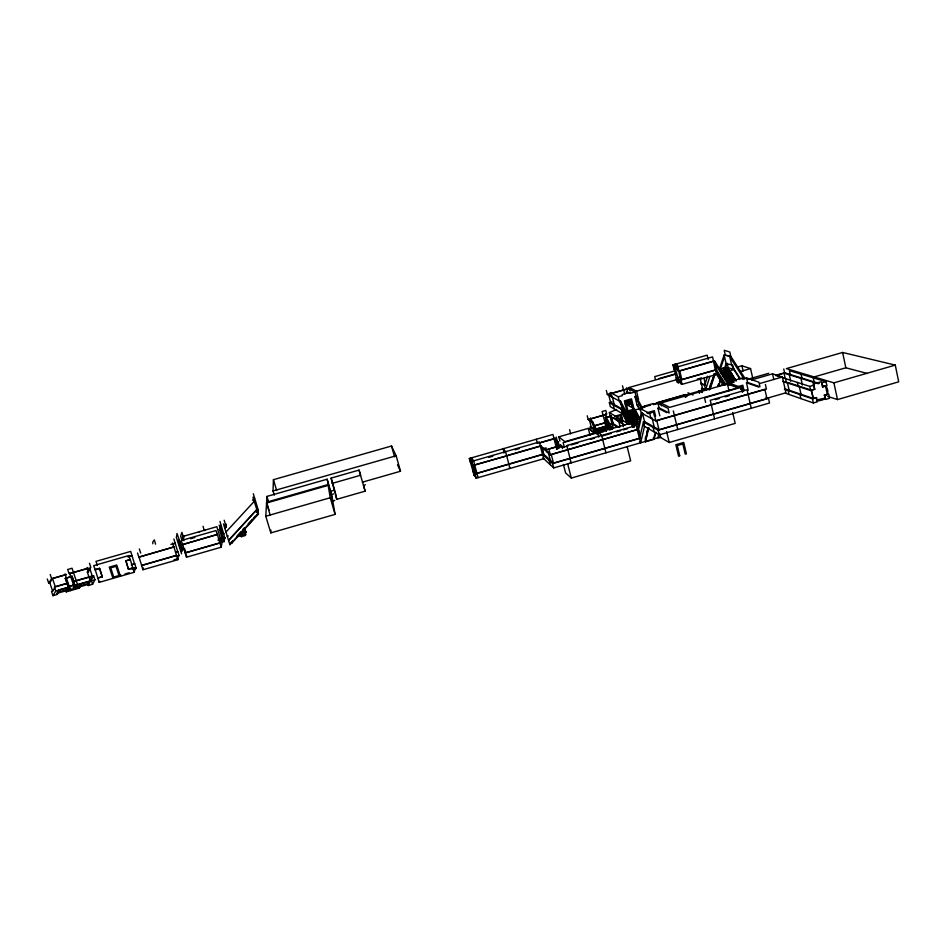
<?xml version="1.0" encoding="UTF-8"?>
<svg xmlns="http://www.w3.org/2000/svg" width="946" height="946" viewBox="0 0 946 946"><rect width="100%" height="100%" fill="white"/><g stroke="black" fill="none" stroke-linecap="round" stroke-linejoin="round"><path stroke-width="1.42" d="M274.293 495.184L273.016 490.95L273.429 479.681L391.514 446.015L396.149 455.759L400.501 471.25L362.389 482.176M268.995 510.131L266.595 502.184L266.926 496.437L327.115 479.22L332.803 501.321L335.109 514.376L270.816 532.905L270.923 530.115M270.816 532.905L265.779 516.244L266.547 503.024L328.156 485.381L330.249 497.738L335.109 514.376M252.949 497.158L256.792 509.516L228.613 540.296L229.854 544.707L258.033 513.926L258.341 510.296L253.315 493.729M554.829 441.025L555.066 438.305L537.363 443.39L536.299 439.24M258.033 513.926L256.792 509.516M556.946 449.255L557.182 446.571L547.829 449.267M254.226 501.356L226.035 531.971M245.57 531.569L245.546 535.448L241.301 536.678L241.36 532.775L245.57 531.569L245.889 532.574L244.73 527.809M244.316 531.108L243.228 531.652L244.316 531.108L243.477 528.376M241.301 536.678L241.112 534.691M229.854 544.707L229.689 542.673M221.435 542.389L224.273 541.573L224.486 537.624L220.264 538.842M223.729 533.627L222.629 534.171L223.729 533.627L224.805 538.641L224.486 537.624M226.437 524.226L225.787 527.726L224.722 528.034L225.432 524.297M221.198 547.202L217.367 534.455L182.637 544.447L186.516 557.206L221.198 547.202L221.955 543.181L220.453 537.884L219.886 540.793L224.131 539.575M224.273 541.573L220.501 529.027L219.389 529.571L220.501 529.027M223.008 537.47L221.932 537.777L223.043 537.233M217.887 540.107L220.678 539.066M223.682 533.863L219.957 521.435M221.21 525.503L220.111 526.035L221.163 525.74M217.32 534.703L216.019 530.529L181.242 540.521L182.554 544.695L217.367 534.455M639.496 442.078L640.619 442.787L637.166 429.614L641.27 412.976L640.182 408.483L644.64 407.206L644.368 406.082L653.284 403.528L653.556 404.651L658.002 403.374L668.077 408.341L669.165 412.941L659.078 407.856L657.967 408.175L659.811 415.838M643.576 425.735L644.557 421.597L642.381 412.645L638.538 429.472L640.347 436.91M640.619 442.787L644.522 426.386L643.446 421.916L644.557 421.597L658.984 429.721L766.946 398.55L764.865 389.267L656.737 420.426L658.984 429.721M648.152 428.467L645.409 441.817L654.053 439.322L655.909 432.204M648.897 427.639L645.409 441.817L645.267 438.045M205.377 530.044L204.265 530.588L203.059 526.283M654.206 436.626L654.632 435.006M655.046 433.374L655.259 432.559M200.103 531.557L199.038 531.865M658.995 433.658L657.896 437.785L660.651 437.513L669.224 442.492L735.184 423.394L732.677 412.48M186.516 557.206L186.48 555.113M182.164 549.803L179.208 541.242L181.561 553.871L176.358 537.423L177.008 533.497L182.791 549.815L182.483 550.82L178.96 539.977L178.416 541.644L181.597 551.672M177.813 559.713L173.934 546.942L139.015 556.981L142.952 569.752L177.813 559.713L177.813 557.608L179.101 555.515L177.801 551.4L175.566 552.275M183.027 540.012L184.234 536.11M707.596 376.189L704.604 385.542L705.586 389.74L710.245 388.759L715.223 373.717M709.878 376.473L705.586 389.74L701.814 388.203M714.549 373.93L709.725 388.546L709.476 387.505L710.245 388.759M137.548 553.055L138.908 557.241L173.934 546.942M177.718 551.66L173.875 539.031M719.563 368.597L724.139 354.951L730.82 356.382L745.176 378.696M721.065 366.93L724.281 357.375M718.57 384.478L718.865 383.638M719.445 381.936L719.74 381.072M724.281 368.987L726.114 363.607L724.139 354.951L730.82 356.382L729.815 351.983L724.21 350.304L725.204 354.644M717.754 385.128L718.522 386.382L720.876 379.523M725.334 368.692L727.178 363.299L728.172 367.627L733.812 369.519L739.926 379.086M723.063 382.314L722.129 384.987L717.99 386.169L718.286 385.329L718.522 386.382M155.57 544.175L154.375 539.882L152.874 541.798L152.803 543.808M142.952 569.752L143.047 567.624M97.793 578.207L102.322 576.658L99.567 568.31L95.179 569.575L99.164 582.369L134.214 572.271L135.254 567.967L132.523 568.759M131.47 564.738L134.71 563.804L136.047 567.919L135.585 568.995L135.254 567.967M132.854 568.108L130.264 559.488L125.889 560.753L128.479 569.362L132.854 568.108L134.214 572.271M131.352 564.999L134.71 563.804M128.479 569.362L125.889 560.753M125.771 561.013L130.264 559.488M134.592 564.064L130.69 551.412L95.984 561.38L97.343 565.507M120.934 575.133L120.426 576.244L116.748 564.987L109.287 567.127L112.988 578.396L113.508 577.273M99.164 582.369L99.744 581.246M88.191 585.539L89.988 582.133L89.645 581.104L87.836 584.498L88.191 585.539L92.578 584.273L94.931 579.756L93.559 575.641L72.913 581.577M102.18 576.942L99.567 568.31M88.463 570.012L87.328 572.07L90.095 580.418L91.194 580.099L93.559 575.641M90.095 580.418L92.33 576.232L89.598 567.967M130.146 559.76L128.786 555.574L93.642 565.661L95.179 569.575M68.195 588.412L67.852 587.371L65.83 590.836L66.185 591.877L79.393 588.069L79.677 585.881M87.328 572.07L88.427 571.751L90.828 567.387L89.456 563.248M79.393 588.069L79.038 587.028L80.93 583.611L81.285 584.64M76.579 584.865L74.994 589.346L69.401 572.626M74.699 584.853L72.073 576.22L65.286 578.396L68.088 586.757L74.699 584.853L72.073 576.22M71.246 589.453L70.583 590.611L64.99 573.891M66.185 591.877L66.859 590.718L70.146 589.772M68.088 586.757L74.864 584.569M67.58 583.351L55.317 586.875L52.645 591.203L51.545 591.522L52.952 595.696L57.363 594.419L57.718 592.208L70.903 588.412M57.363 594.419L57.008 593.379L59.113 589.89L70.028 586.745M52.952 595.696L55.79 591.025L69.188 587.17M47.3 578.976L48.719 583.162L49.819 582.842L52.527 578.609L66.173 574.695M48.719 583.162L51.616 578.645L66.386 574.399M252.558 500.28L254.557 498.093M228.565 540.556L256.768 509.74M256.354 512.472L258.341 510.296M232.822 540.639L230.02 543.702L231.735 543.205L258.435 514.056L257.951 510.166L258.435 514.056L256.709 514.541M237.032 536.039L241.242 531.439M242.649 529.902L244.056 528.365M248.278 523.765L252.487 519.153M253.895 517.616L255.302 516.078M332.803 501.321L334.778 500.316M365.381 484.719L363.512 485.676L365.156 491.151L336.729 499.322L331.112 478.085L359.042 470.091L360.603 475.259L332.105 483.418M332.661 500.481L331.668 494.805L333.583 493.847M507.919 455.298L540.296 445.98L542.472 454.352L552.606 463.575L639.567 438.459L643.446 421.916L658.144 430.229L768.495 398.372L769.536 403.008L659.256 434.876L644.522 426.386M776.713 375.822L809.788 386.394L813.856 385.211L814.754 389.362L810.687 390.544L782.614 381.368M821.589 382.74L826.059 381.687L826.958 385.838L822.488 386.89L821.365 381.699L813.229 384.052L814.754 389.362M553.481 463.067L640.371 437.974L638.254 429.307L551.246 454.387L553.481 463.067L543.524 454.045L541.349 445.684M895.283 365.109L842.614 352.468L786.351 368.621L833.911 382.846L895.283 365.109L898.7 381.829L837.494 399.579L827.655 396.362M785.215 393.146L813.383 402.961L817.45 401.79L816.552 397.651L813.099 398.396L811.301 390.119L814.352 389.232M822.488 386.89C827.443 381.841 830.671 397.261 824.273 395.168C830.387 402.357 803.793 401.695 824.936 398.266M542.957 457.982L553.717 467.915L652.35 439.393M660.615 437.005L653.58 439.039L653.319 437.963M784.352 389.22L812.484 398.834L816.552 397.651M824.273 395.168L828.731 394.127L829.618 398.254L825.562 399.437L823.02 398.585M563.414 464.462L565.578 472.894L571.313 478.073L630.651 460.856L627.115 446.524M727.025 380.659L734.451 378.53L736.106 381.143M727.592 380.86L735.018 378.731M727.841 381.971L735.279 379.831L729.52 370.749L730.537 372.369M609.993 430.205L607.249 425.05L605.381 417.541L611.234 416.063L613.091 423.583L612.157 423.843L613.079 427.604L612.18 427.024M642.334 406.934L645.137 406.13M656.347 402.913L684.703 394.778L685.294 397.273M728.408 382.172L735.858 380.044M611.234 416.063L605.381 417.541M656.595 403.043L684.975 394.896L687.541 396.019M699.827 390.627L698.905 390.899L699.484 393.394M643.457 407.123L650.529 405.101M653.355 404.285L702.878 390.071L700.265 378.885M635.168 411.072L634.66 408.979L626.299 411.38L626.559 412.432L639.082 408.826L638.408 406.035M729.437 385.247L728.928 383.012L733.339 381.735L733.079 380.623L741.901 378.093L742.161 379.204L746.56 377.939L758.94 382.208L759.969 386.808M265.779 516.244L330.249 497.738M727.427 383.638L733.623 381.853M614.888 416.228L621.25 414.395L622.87 420.97M626.559 412.432L635.345 410.268L635.771 411.64M660.852 403.031L727.439 383.91L737.821 387.777L669.709 407.371L660.852 403.031L661.502 405.787M729.236 383.485L734.202 382.066M472.042 463.079L470.422 462.629L469.299 458.479L552.961 434.451L556.153 446.879M88.155 568.156L69.07 573.631L67.686 569.492L72.038 568.239L77.56 584.758M127.698 556.792L132.026 555.55M170.883 544.399L175.187 543.158M190.654 538.712L194.781 537.529M69.992 573.595L88.238 568.357M128.668 556.745L131.92 555.81M172.952 544.021L175.105 543.406M616.047 416.89L620.552 415.601L621.9 421.112M748.144 379.192L768.731 373.28M469.299 458.479L470.919 458.916M627.659 413.958L636.031 411.545L639.058 417.777L630.651 420.201L626.82 413.473M627.919 415.01L636.291 412.598M628.345 415.247L636.717 412.846M751.538 379.89L772.551 373.847L782.413 376.981L785.901 392.803L766.437 398.42M471.025 460.702L471.605 461.447L539.409 441.959L540.497 446.157L472.728 465.645L471.025 460.702L472.078 460.395L470.647 457.864L476.122 478.227L543.749 458.715L542.673 454.529M594.076 425.783L605.097 422.815L593.946 426.019M619.358 418.522L622.042 417.742M618.53 418.96L621.309 418.156M628.593 416.299L636.977 413.899M65.286 578.396L71.908 576.492M95.026 569.847L99.425 568.581M748.203 390.391L746.477 382.74L747.577 382.421L758.597 386.311M558.814 436.839L588.282 428.372L594.987 432.996L564.88 441.664L558.814 436.839L559.878 441.037M629.019 416.547L637.415 414.135M488.585 457.403L492.783 456.209M515.097 449.788L519.271 448.593M540.343 442.763L555.267 438.471L557.88 448.416M623.367 426.693L622.409 422.815L618.601 420.509L617.643 420.781L616.697 416.938M776.418 375.148L784.624 372.783L819.271 383.473M629.279 417.6L637.675 415.188M775.566 375.597L784.033 373.162L818.266 383.757M646.721 412.846L654.289 410.67L655.602 416.145M737.821 386.654L742.811 385.211L744.053 390.686M629.705 417.848L638.101 415.424M607.249 425.05L608.183 424.789M609.425 424.423L612.866 423.441L619.263 427.426M626.193 419.811L627.127 419.539M629.965 418.901L638.361 416.488L634.908 410.032L635.452 410.328M648.105 413.639L653.438 412.101L654.455 416.323M739.323 387.411L741.971 386.654L742.929 390.852M608.917 425.322L595.282 429.236L597.86 430.974L598.676 433.091L596.997 430.395L608.207 427.166L609.33 428.68L598.097 431.908M630.391 419.149L638.798 416.725M742.279 392.152L740.848 387.411L704.534 397.852L705.61 402.452M596.358 429.106L608.266 425.688M472.586 465.456L506.689 455.889M227.265 536.252L228.329 535.944M557.36 441.309L556.307 441.616L558.093 448.593M622.409 422.815L621.439 423.087L620.481 419.196M630.651 420.201L639.496 418.026M760.111 383.402L782.413 376.981M67.805 583.055L54.407 586.91L55.79 591.025M220.773 538.889L224.982 537.683M241.798 532.846L245.995 531.628M558.199 441.995L556.094 441.439L558.199 441.995L559.63 447.6M73.847 581.542L92.33 576.232M597.86 430.974L605.357 428.822L606.173 430.927L605.948 429.992L598.44 432.145M604.47 428.242L604.707 429.177L608.444 428.1M631.077 420.45L631.337 421.502L638.349 419.492M631.337 421.502L637.391 420.142M238.286 535.495L245.345 533.461M637.639 421.195L563.166 442.633L564.265 446.938L568.404 445.743M236.725 536.879L240.982 535.649M632.023 422.815L638.077 421.455M220.205 541.822L224.45 540.592M241.419 535.708L245.664 534.49M599.918 432.724L603.678 431.648M715.377 399.638L719.563 398.432M725.144 396.823L729.331 395.629M97.935 577.923L102.322 576.658M128.609 569.09L132.972 567.837M141.711 565.318L176.583 555.278M185.274 552.783L219.957 542.791M141.604 565.59L176.5 555.539M185.191 553.043L219.91 543.039M632.46 423.063L632.72 424.127L636.93 422.909M632.72 424.127L637.368 423.169M73.303 585.811L89.645 581.104M73.209 586.012L94.931 579.756M131.955 569.102L136.047 567.919M176.394 556.295L179.101 555.515M472.799 471.108L474.289 471.392L472.657 470.919M546.646 449.847L557.182 446.571M633.146 424.376L633.406 425.44L637.628 424.222M636.658 424.884L633.406 425.44M73.09 587.785L88.451 583.363L88.794 584.392M556.307 448.889L558.968 448.12M548.077 451.597L546.989 451.904L545.877 447.612M571.159 444.951L578.041 442.965M590.446 439.393L594.573 438.199M602.827 435.822L611.057 433.457M616.544 431.873L620.659 430.69M623.402 429.898L627.517 428.704M614.261 408.956L613.245 404.853L614.261 404.557L612.239 396.339L611.222 396.622L610.205 392.507L618.235 396.8L619.275 401.009L633.004 427.131L634.352 426.989M57.008 593.379L65.83 590.836M79.038 587.028L87.836 584.498M112.645 577.356L120.095 575.203M476.122 478.227L474.407 473.248L475.909 473.532L473.65 465.148M641.27 412.976L655.897 420.935L766.426 389.09L765.373 384.431M72.345 589.133L80.02 586.922M125.061 573.95L129.176 572.756M173.969 559.855L178.144 558.648M474.845 473.84L543.524 454.045M475.129 474.502L474.076 474.797L475.247 476.382M813.584 377.076L845.854 367.781L867.281 373.469M540.296 445.98L550.359 454.896L638.254 429.307M800.907 398.621L800.02 394.577L801.014 394.293L799.24 386.193L798.247 386.476L797.36 382.421M728.716 383.426L714.644 360.994L678.968 371.187L677.703 370.702L676.674 366.315L677.75 366.007L677.49 364.908L675.006 363.985L676.284 369.425L675.219 369.732L673.978 369.259L672.949 364.92L707.159 355.164L708.164 359.504M676.674 366.315L677.927 366.788L712.551 356.914L713.568 361.301L728.396 384.987M674.297 371.045L654.738 376.626L655.389 379.334M677.703 370.702L678.79 370.394M723.323 385.259L716.607 374.45L682.066 384.336L680.801 383.816L679.772 379.452L681.037 379.961L716.666 369.768L714.301 360.887L678.649 371.069L680.718 379.831L716.323 369.65L726.055 384.821M659.185 378.518L676.142 373.67M629.788 390.249L629.125 387.505L676.366 374.013M606.327 390.45L607.332 394.517L626.299 389.102M609.957 393.962L627.955 388.818M273.016 490.95L396.149 455.759M679.074 377.277L676.343 378.057L674.285 369.378L675.361 369.07L679.11 381.38M681.037 381.983L678.294 382.775L677.052 382.255L676.035 377.927L678.341 378.128M629.125 387.505L636.54 391.136L676.26 379.784M618.235 396.8L622.433 395.594L622.172 394.541L630.556 392.141L630.805 393.205L634.991 391.999L636.019 396.22L642.358 407.915M679.772 379.452L680.848 379.145M719.421 368.975L723.678 367.758L729.26 369.661L729.768 371.849L730.903 372.239L734.451 378.53M732.819 365.144L726.114 363.607M680.777 380.907L678.046 381.687L680.541 382.728M720.19 369.626L725.062 368.231L725.31 369.318M725.334 368.432L728.172 367.627M627.624 423.666L622.373 413.627L610.347 406.697L609.342 402.641L612.027 401.873M720.497 371.281L727.852 369.177L728.101 370.276M634.068 426.823L620.328 400.714L619.275 401.009L607.332 394.517M639.709 409.914L637.025 404.935L634.979 396.516L636.019 396.22M737.679 367.013L741.936 365.795L750.568 368.585L752.697 378.01M266.595 502.184L328.026 484.589M721.881 371.778L729.26 369.661M697.332 379.086L701.459 377.903M720.911 373.221L733.812 369.519L733.067 366.244M722.697 373.067L730.087 370.95L730.336 372.038L722.945 374.155M626.477 402.074L627.494 402.618L627.245 401.601L630.048 400.797M723.513 374.356L730.903 372.239M723.761 375.456L731.152 373.339M625.223 403.859L629.291 402.7L629.539 403.717L633.004 405.574M723.087 376.011L731.719 373.528M740.73 371.4L750.568 368.585M629.539 403.717L625.472 404.888L626.5 405.444L630.58 404.273L629.575 400.17M724.577 376.745L731.968 374.628M725.133 376.946L732.547 374.829M256.555 511.691L258.27 511.195M329.918 491.494L334.151 490.276M725.381 378.045L732.795 375.929M616.626 409.476L609.366 412.574L610.288 416.335M724.719 378.613L733.363 376.13M637.025 404.935L638.065 404.628M726.209 379.346L733.623 377.229M725.535 379.914L734.191 377.43M587.23 415.791L588.164 419.516L605.499 414.537M590.694 418.983L605.712 414.667M672.949 364.92L675.255 365.073M826.059 381.687L789.413 370.655L790.265 374.521L789.307 374.793L790.726 381.25M788.68 382.752L799.24 386.193M800.623 386.642L810.32 389.799M811.301 390.119L813.501 398.538L785.31 388.948M713.568 361.301L715.247 369.957L724.967 385.128M746.477 382.74L758.846 387.127M715.235 373.954L716.607 374.45L715.59 370.075M713.674 376.555L712.575 378.104M728.928 383.012L740.848 387.411M740.872 387.943L740.28 387.73L742.811 391.715M765.905 397.403L768.495 398.372M741.12 389.054L741.971 390.379M712.823 379.169L711.723 380.694M709.76 386.654L710.6 384.111M700.608 383.26L705.645 385.247L700.844 384.052M706.828 388.759L709.547 389.858M702.937 388.487L705.598 389.563M702.488 391.727L698.621 390.781L701.554 391.999M687.931 392.791L693.063 395.002M634.991 391.999L626.559 387.836L627.565 391.951L626.287 392.117L629.977 393.169M657.967 408.175L666.776 412.633M628.558 400.465L630.97 401.743M627.245 401.601L629.291 402.7M640.182 408.483L649.784 413.603L650.895 418.203L652.031 417.872L654.254 427.06L653.107 427.391L654.218 431.967M609.803 395.014L612.239 396.339M633.453 408.329L626.252 404.415L626.5 405.444M636.031 411.545L627.233 413.721L626.973 412.669M609.342 402.641L621.345 409.429L629.208 424.435M609.366 412.574L627.21 423.205M646.532 435.077L645.468 437.241M613.682 417.553L616.142 419.031M624.821 425.132L610.064 416.193L611.932 423.713L617.076 426.93M606.315 417.269L612.547 429.236M608.207 427.166L605.795 426.398L604.872 422.685M605.357 428.822L602.72 427.095L602.957 428.03M604.707 429.177L606.268 430.986M588.164 419.516L591.51 421.727L597.375 433.599M592.09 431.435L594.336 432.996L593.402 429.236L590.032 426.942L590.954 430.655M555.267 438.471L555.775 441.061M564.265 446.938L562.302 446.524L563.189 447.245M560.848 445.992L561.889 446.843M570.261 462.097L571.171 462.866L566.749 445.507L636.386 425.44L637.45 429.78M543.725 447.765L545.901 449.681M509.315 467.679L510 468.447L505.578 451.68L503.26 448.499L503.958 452.992M474.407 473.248L474.998 474.041L543.725 454.234L541.916 447.245M744.088 379.015L729.744 356.689L731.743 365.452L740.115 378.566M634.979 396.516L642.003 409.512M632.07 423.465L633.394 425.972M630.261 424.127L622.385 409.121L620.328 400.714M611.601 429.508L605.606 417.683L607.474 425.192M605.594 429.756L606.173 430.927M598.321 433.327L592.456 421.455L589.299 419.385L591.167 426.823L594.336 428.976L596.95 434.273M595.353 433.221L593.402 429.236L594.336 428.976L592.456 421.455L591.51 421.727L590.576 417.955M397.497 464.782L400.501 471.25M52.527 578.609L55.317 586.875M50.221 574.506L51.616 578.645M49.819 582.842L52.645 591.203M66.504 589.677L66.859 590.718M59.113 589.89L59.456 590.931M65.451 578.112L68.254 586.473M87.044 567.565L88.427 571.751M91.194 580.099L92.578 584.273M113.733 577.036L110.729 567.86L115.991 566.347L118.995 575.523M139.346 548.928L140.682 553.067M172.515 543.016L173.851 547.202M183.796 540.686L182.483 536.559L216.847 526.697L220.631 539.315M184.553 548.538L185.842 552.641M220.158 525.81L222.629 534.171M219.176 525.148L220.453 529.263M219.437 529.322L221.932 537.777M231.415 542.176L231.735 543.205M224.167 520.229L226.26 526.993M223.457 523.918L228.53 540.355M266.926 496.437L268.487 501.64M266.547 503.024L270.154 514.991M273.429 479.681L276.681 490.525M327.115 479.22L331.668 494.805M331.112 478.085L335.239 492.251M359.042 470.091L365.156 491.151M391.514 446.015L394.553 456.835M469.866 459.212L470.99 463.374M473.237 471.687L474.36 475.838L470.564 462.819L471.616 462.511L473.851 470.812M478.097 477.647L473.579 460.879L471.546 457.604L472.373 462.074M549.248 450.544L550.359 454.896M552.606 463.575L553.717 467.915M548.444 453.028L550.288 460.182L549.212 460.489L550.312 464.77M567.624 463.611L571.313 478.073M562.492 448.558L561.829 445.956L560.363 444.762L561.025 447.352M556.283 437.111L557.856 443.922M557.147 442.302L558.578 447.896M569.587 429.673L570.639 433.824M588.282 428.372L590.032 435.361M605.097 422.815L602.094 411.522L605.807 410.458L606.741 414.182M605.972 452.803L601.644 435.444L598.357 432.31L598.629 433.398L597.635 432.712L598.712 437.005M608.585 394.352L610.596 402.488L622.385 409.121L621.345 409.429L622.373 413.627M611.01 415.933L612.866 423.441M605.606 413.65L606.54 417.411M608.408 424.931L609.33 428.68M626.926 411.203L624.407 400.891L631.514 398.857L634.033 409.157M618.601 420.509L620.174 426.906M632.98 409.452L630.734 400.205L625.708 401.648L627.967 410.895M631.774 421.762L633.004 427.131M624.738 394.092L622.492 385.826M647.679 428.195L647.738 430.134M647.064 430.69L646.733 434.261M636.54 391.136L638.585 399.543M666.611 431.577L669.224 442.492M658.002 403.374L659.078 407.856M659.681 433.505L660.651 437.513M654.774 416.264L655.897 420.935M658.144 430.229L659.256 434.876M673.316 410.931L677.738 429.531M674.191 365.381L675.219 369.732M677.277 378.435L678.294 382.775M685.625 394.506L686.217 397.013M679.736 370.749L681.806 379.523M677.927 366.788L678.968 371.187M681.037 379.961L682.066 384.336M704.013 378.246L705.326 383.84M701.459 388.747L702.334 392.519M714.005 373.729L713.97 375.68M711.439 381.557L711.12 384.324M714.585 418.889L710.257 400.3L747.044 389.705L751.254 408.282M723.678 367.758L723.927 368.845M727.439 383.91L729.023 390.793M714.301 360.887L716.323 369.65M746.56 377.939L747.577 382.421M741.936 365.795L743.13 371.092M772.551 373.847L773.804 379.488M787.356 382.326L789.106 390.237L788.136 390.521L788.999 394.47M783.773 368.952L784.624 372.783M785.511 378.637L786.386 382.598M784.033 373.162L785.156 378.27M816.15 397.521L816.599 399.579M809.788 386.394L810.687 390.544M812.484 398.834L813.383 402.961M801.061 374.167L801.936 378.128L800.955 378.4L802.397 384.998M825.527 386.003L827.312 394.281M821.991 382.87L822.89 387.02M824.676 395.298L825.562 399.437M813.264 377.832L814.151 381.888L813.158 382.172L813.737 384.88M833.911 382.846L837.494 399.579M842.614 352.468L845.854 367.781M335.653 493.67L336.729 499.322M653.792 438.235L654.053 439.322L653.792 438.235M183.169 536.417L181.951 540.32L180.651 536.193L181.892 532.35L183.169 536.417M679.713 455.783L678.554 456.114L675.834 444.738L683.722 442.456L686.418 453.832L685.259 454.163L682.835 443.958L677.277 445.566L679.713 455.783"/></g></svg>
